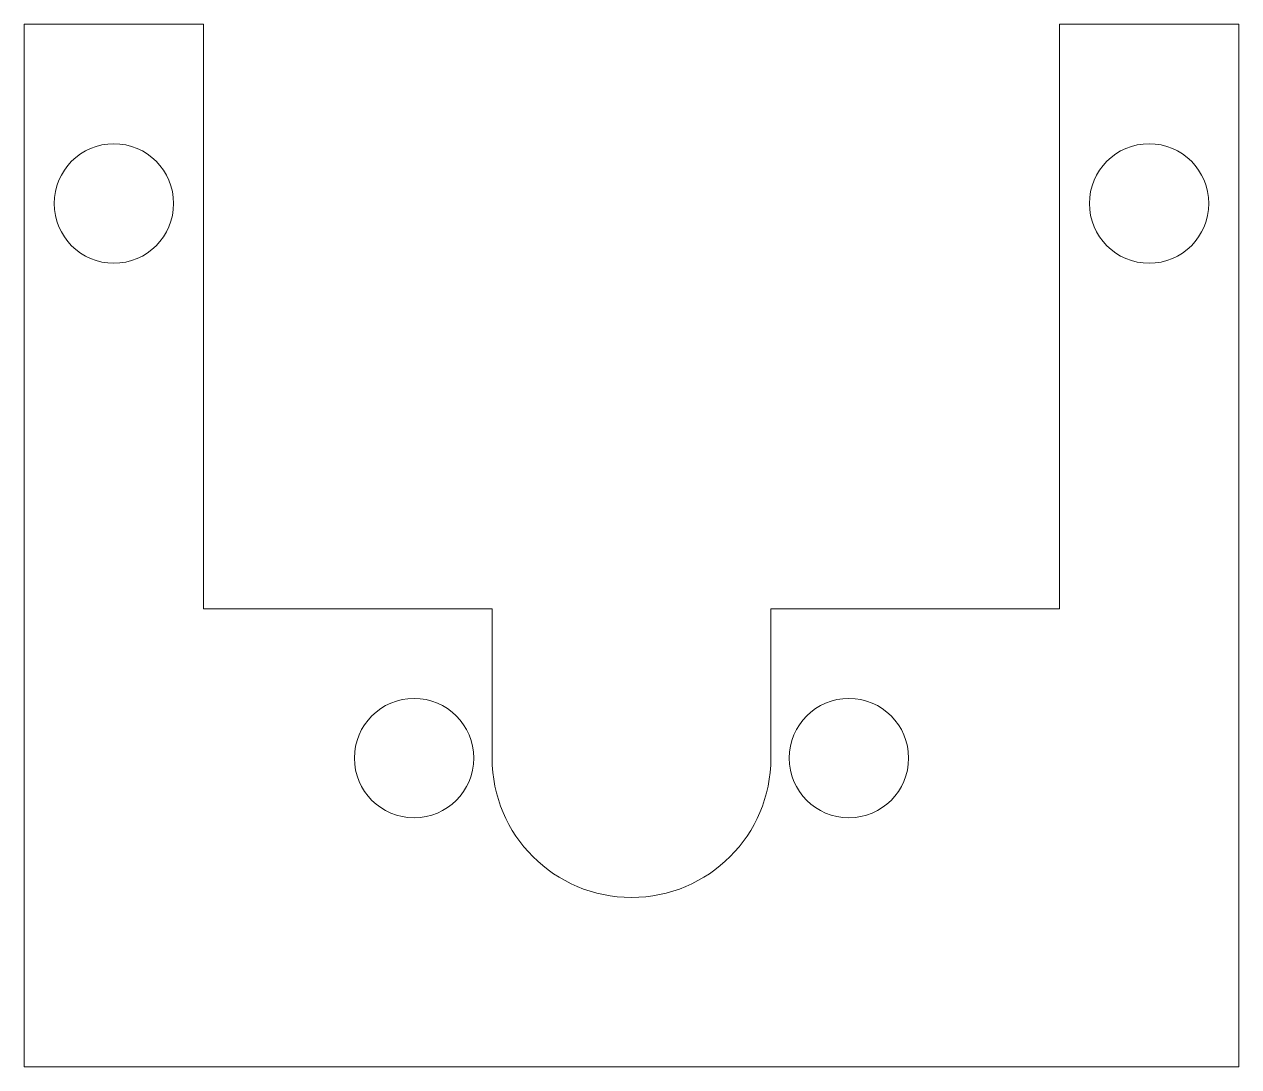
# Model space of a CAD drawing. Header units: millimetres. Extents: x 0 to 30.5, y -75.9 to -49.7.
import ezdxf

# ---------------------------------------------------------------- set-up
doc = ezdxf.new("R2010")
doc.units = ezdxf.units.MM

msp = doc.modelspace()

# ---------------------------------------------------------------- linework, layer by layer
at = {"color": 7, "linetype": 'Continuous', "lineweight": 15}
for p, q in [((4.5, -49.725), (0, -49.725)), ((0, -75.903), (0, -49.725)), ((4.5, -49.725), (4.5, -64.403)), ((26, -64.403), (26, -49.725)), ((30.5, -49.725), (26, -49.725)), ((30.5, -75.903), (30.5, -49.725)), ((4.5, -64.403), (11.75, -64.403)), ((11.75, -64.403), (11.75, -68.153)), ((18.75, -68.153), (18.75, -64.403)), ((18.75, -64.403), (26, -64.403)), ((30.5, -75.903), (0, -75.903))]:
    msp.add_line(p, q, dxfattribs=at)
for centre in [(2.25, -54.225), (28.25, -54.225), (9.79, -68.153), (20.71, -68.153)]:
    msp.add_circle(centre, 1.5, dxfattribs=at)
msp.add_arc((15.25, -68.153), 3.5, 180, 0, dxfattribs=at)

doc.saveas('drawing.dxf')
